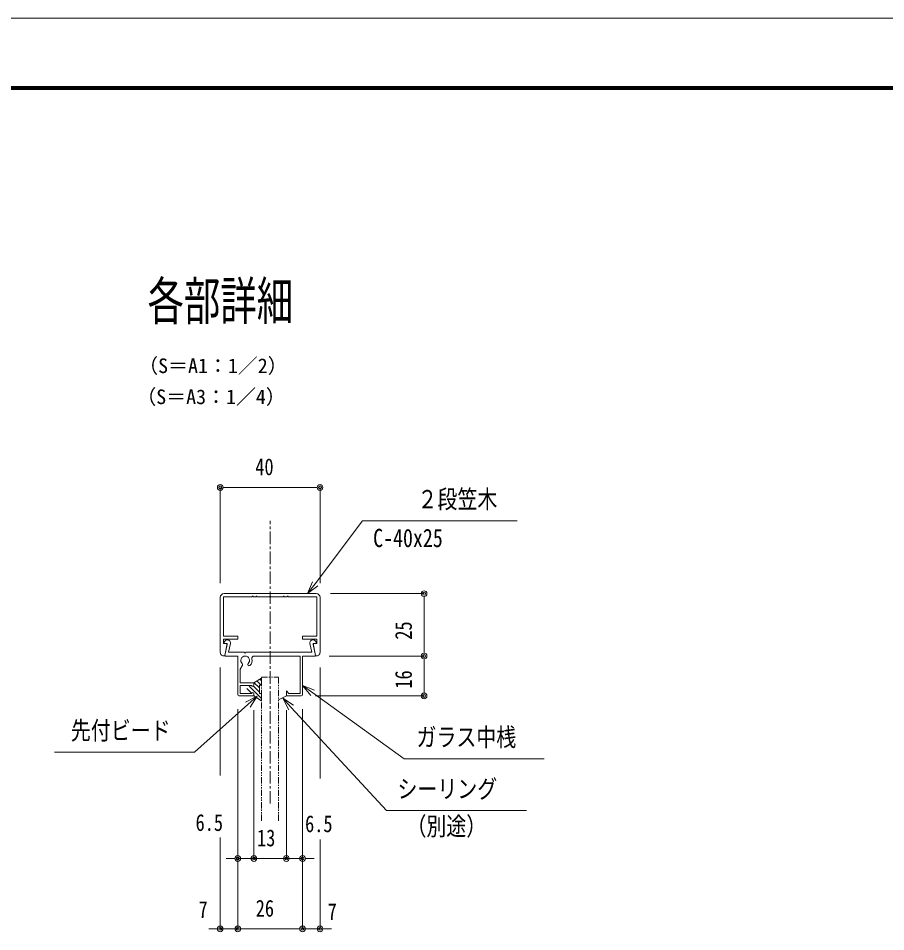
# Model space of a CAD drawing. Units: millimetres, scale not verified, with parts at other scales. Extents: x -3554 to 3554, y -1188 to 1188.
# Drawn here: x 2163 to 2858, y 456 to 1188 of the extents above; entities that cross this region are included whole.
import ezdxf
from ezdxf.enums import TextEntityAlignment as Align

# ---------------------------------------------------------------- set-up
doc = ezdxf.new("R2010")
doc.units = ezdxf.units.MM
doc.header["$LTSCALE"] = 8
doc.linetypes.add('USER1', pattern=[2, 1.25, -0.25, 0.25, -0.25])
doc.linetypes.add('USER2', pattern=[1.25, 0.625, -0.125, 0.125, -0.125, 0.125, -0.125])
for name, color, linetype, lineweight in [('0-0_0', 7, 'Continuous', 18), ('0-1_DEFPOINTS', 5, 'Continuous', 18), ('0-3_アンカ__', 4, 'Continuous', 18), ('0-4_WAKU', 7, 'Continuous', 18), ('0-5_6_U_FF8A_U_FF6F_U_FF81_U_FF9D_U_FF78_U_FF9E', 4, 'Continuous', 18), ('0-7_3中心線', 2, 'USER1', 18), ('0-8_41_U_FF71_U_FF99_U_FF90', 6, 'Continuous', 18), ('0-9_1手摺寸法', 3, 'Continuous', 18), ('0-C_2a', 1, 'USER2', 18), ('1-4_CYAN', 4, 'Continuous', 18)]:
    doc.layers.add(name, color=color, linetype=linetype, lineweight=lineweight)
doc.styles.add('ＭＳ ゴシック', font='')
doc.styles.get('ＭＳ ゴシック').set_extended_font_data('MS Gothic')

msp = doc.modelspace()

# ---------------------------------------------------------------- linework, layer by layer
at = {"layer": '0-0_0'}
for p, q in [((2326.881, 811.864), (2329.181, 811.864)), ((2402.281, 811.864), (2399.981, 811.864)), ((2364.581, 726.666), (2327.581, 726.666)), ((2364.581, 726.666), (2401.581, 726.666)), ((2324.581, 723.666), (2324.581, 679.666)), ((2350.243, 724.48), (2349.981, 724.066)), ((2350.919, 724.48), (2351.181, 724.066)), ((2352.981, 724.066), (2351.181, 724.066)), ((2353.243, 724.48), (2352.981, 724.066)), ((2353.919, 724.48), (2354.181, 724.066)), ((2363.981, 724.066), (2354.181, 724.066)), ((2364.243, 724.48), (2363.981, 724.066)), ((2364.919, 724.48), (2365.181, 724.066)), ((2365.181, 724.066), (2374.981, 724.066)), ((2375.243, 724.48), (2374.981, 724.066)), ((2375.919, 724.48), (2376.181, 724.066)), ((2376.181, 724.066), (2377.981, 724.066)), ((2378.243, 724.48), (2377.981, 724.066)), ((2378.919, 724.48), (2379.181, 724.066)), ((2379.181, 724.066), (2401.981, 724.066)), ((2401.981, 724.066), (2401.981, 692.666)), ((2404.581, 723.666), (2404.581, 679.666)), ((2488.033, 724.366), (2488.033, 722.066)), ((2327.181, 692.666), (2338.581, 692.666)), ((2327.181, 690.266), (2338.581, 690.266)), ((2327.181, 690.266), (2327.181, 686.666)), ((2338.581, 692.666), (2338.581, 690.266)), ((2401.981, 692.666), (2390.581, 692.666)), ((2390.581, 692.666), (2390.581, 690.266)), ((2401.981, 690.266), (2390.581, 690.266)), ((2401.981, 690.266), (2401.981, 686.666)), ((2327.181, 686.666), (2329.45, 686.666)), ((2330.038, 685.948), (2328.249, 677.002)), ((2399.125, 685.948), (2400.914, 677.002)), ((2401.981, 686.666), (2399.713, 686.666)), ((2488.033, 678.966), (2488.033, 681.266)), ((2488.033, 674.366), (2488.033, 672.066)), ((2488.033, 646.966), (2488.033, 649.266)), ((2336.281, 514.308), (2333.981, 514.308)), ((2349.281, 514.308), (2346.981, 514.308)), ((2353.881, 514.308), (2356.181, 514.308)), ((2375.281, 514.308), (2372.981, 514.308)), ((2379.881, 514.308), (2382.181, 514.308)), ((2392.881, 514.308), (2395.181, 514.308)), ((2322.281, 457.904), (2319.981, 457.904)), ((2340.881, 457.904), (2343.181, 457.904)), ((2340.881, 457.904), (2343.181, 457.904)), ((2388.281, 457.904), (2385.981, 457.904)), ((2388.281, 457.904), (2385.981, 457.904)), ((2406.881, 457.904), (2409.181, 457.904))]:
    msp.add_line(p, q, dxfattribs=at)
for points in [[(2394.628, 726.666), (2400.639, 734.657), (2438.525, 785.028), (2562.706, 785.028)], [(2398.497, 736.268), (2394.628, 726.666), (2402.78, 733.047)], [(2349.981, 724.066), (2327.181, 724.066), (2327.181, 692.666)], [(2400.261, 649.348), (2390.581, 653.021), (2397.128, 645)], [(2390.581, 653.021), (2398.694, 647.174), (2472.179, 594.218), (2584.478, 594.218)], [(2354.145, 644.411), (2346.691, 637.745), (2304.022, 599.585), (2191.723, 599.585)], [(2344.905, 639.742), (2354.145, 644.411), (2348.477, 635.747)], [(2383.432, 637.267), (2374.676, 642.79), (2379.498, 633.629)], [(2374.676, 642.79), (2381.465, 635.448), (2457.971, 552.71), (2570.27, 552.71)]]:
    msp.add_lwpolyline(points, dxfattribs=at)
for centre, radius in [((2324.581, 811.864), 2.3), ((2324.581, 811.864), 1.15), ((2404.581, 811.864), 2.3), ((2404.581, 811.864), 1.15), ((2488.033, 726.666), 2.3), ((2488.033, 726.666), 1.15), ((2488.033, 676.666), 2.3), ((2488.033, 676.666), 2.3), ((2488.033, 676.666), 1.15), ((2488.033, 676.666), 1.15), ((2488.033, 644.666), 2.3), ((2488.033, 644.666), 1.15), ((2338.581, 514.308), 2.3), ((2338.581, 514.308), 1.15), ((2351.581, 514.308), 2.3), ((2351.581, 514.308), 2.3), ((2351.581, 514.308), 1.15), ((2351.581, 514.308), 1.15), ((2377.581, 514.308), 2.3), ((2377.581, 514.308), 2.3), ((2377.581, 514.308), 1.15), ((2377.581, 514.308), 1.15), ((2390.581, 514.308), 2.3), ((2390.581, 514.308), 1.15), ((2324.581, 457.904), 2.3), ((2324.581, 457.904), 1.15), ((2338.581, 457.904), 2.3), ((2338.581, 457.904), 2.3), ((2338.581, 457.904), 1.15), ((2338.581, 457.904), 1.15), ((2390.581, 457.904), 2.3), ((2390.581, 457.904), 2.3), ((2390.581, 457.904), 1.15), ((2390.581, 457.904), 1.15), ((2404.581, 457.904), 2.3), ((2404.581, 457.904), 1.15)]:
    msp.add_circle(centre, radius, dxfattribs=at)
for centre, radius, start, end in [((2327.581, 723.666), 3, 90, 180), ((2401.581, 723.666), 3, 0, 90), ((2350.581, 724.266), 0.4, 32.33353, 147.66647), ((2353.581, 724.266), 0.4, 32.33353, 147.66647), ((2364.581, 724.266), 0.4, 90, 147.66647), ((2364.581, 724.266), 0.4, 32.33353, 90), ((2375.581, 724.266), 0.4, 32.33353, 147.66647), ((2378.581, 724.266), 0.4, 32.33353, 147.66647), ((2329.45, 686.066), 0.6, 348.69007, 90), ((2399.713, 686.066), 0.6, 90, 191.30993), ((2327.581, 679.666), 3, 180, 276.07138), ((2327.856, 677.08), 0.4, 276.07138, 348.69007), ((2401.306, 677.08), 0.4, 191.30993, 263.92862), ((2401.581, 679.666), 3, 263.92862, 0)]:
    msp.add_arc(centre, radius, start, end, dxfattribs=at)
at = {"layer": '0-1_DEFPOINTS'}
msp.add_line((3554.142, 1188), (190.142, 1188), dxfattribs=at)
at = {"layer": '0-3_アンカ__'}
for p, q in [((2357.581, 653.19), (2356.046, 653.19)), ((2356.046, 653.19), (2356.046, 646.541)), ((2357.581, 646.541), (2356.046, 646.541))]:
    msp.add_line(p, q, dxfattribs=at)
at = {"layer": '0-4_WAKU'}
for p, q in [((3471.342, 1133.2), (268.942, 1133.2)), ((3470.742, 1132.6), (269.542, 1132.6)), ((3470.142, 1132), (270.142, 1132)), ((3469.542, 1131.4), (270.742, 1131.4)), ((3468.942, 1130.8), (271.342, 1130.8))]:
    msp.add_line(p, q, dxfattribs=at)
at = {"layer": '0-5_6_U_FF8A_U_FF6F_U_FF81_U_FF9D_U_FF78_U_FF9E'}
for p, q in [((2347.628, 652.453), (2357.581, 642.499)), ((2349.627, 653.066), (2348.45, 653.066)), ((2351.103, 652.513), (2356.046, 647.57)), ((2351.581, 655.066), (2357.581, 658.866)), ((2351.581, 655.066), (2351.581, 653.366)), ((2351.89, 655.261), (2356.046, 651.105)), ((2354.055, 656.632), (2357.497, 653.19)), ((2356.22, 658.003), (2357.581, 656.641)), ((2357.581, 658.866), (2357.581, 653.19)), ((2345.901, 650.643), (2349.702, 646.842)), ((2349.627, 646.666), (2348.45, 646.666)), ((2351.581, 644.964), (2352.394, 644.151)), ((2357.075, 646.541), (2357.581, 646.035)), ((2357.581, 646.541), (2357.581, 640.866))]:
    msp.add_line(p, q, dxfattribs=at)
msp.add_lwpolyline([(2351.581, 646.366), (2351.581, 644.666), (2357.581, 640.866)], dxfattribs=at)
for centre, start, end in [((2350.581, 653.366), 197.4576, 0), ((2350.581, 646.366), 0, 162.5424)]:
    msp.add_arc(centre, 1, start, end, dxfattribs=at)
at = {"layer": '0-7_3中心線'}
msp.add_line((2364.581, 558.422), (2364.581, 785.154), dxfattribs=at)
at = {"layer": '0-8_41_U_FF71_U_FF99_U_FF90'}
for p, q in [((2330.181, 686.666), (2328.081, 686.666)), ((2328.277, 677.144), (2330.181, 686.666)), ((2331.229, 679.666), (2332.65, 686.772)), ((2397.934, 679.666), (2396.513, 686.772)), ((2400.886, 677.144), (2398.981, 686.666)), ((2398.981, 686.666), (2401.081, 686.666)), ((2338.581, 676.666), (2328.669, 676.666)), ((2338.581, 676.666), (2338.581, 645.666)), ((2344.919, 679.252), (2345.181, 679.666)), ((2364.581, 679.666), (2345.181, 679.666)), ((2364.581, 679.666), (2345.181, 679.666)), ((2388.581, 676.666), (2351.93, 676.666)), ((2364.581, 679.666), (2397.934, 679.666)), ((2388.581, 676.666), (2388.581, 646.666)), ((2390.581, 676.666), (2390.581, 645.666)), ((2390.581, 676.666), (2400.493, 676.666)), ((2342.443, 669.461), (2340.581, 666.237)), ((2340.581, 666.237), (2340.581, 655.066)), ((2340.581, 655.066), (2351.581, 655.066)), ((2340.581, 653.066), (2349.627, 653.066)), ((2340.581, 653.066), (2340.581, 646.666)), ((2351.581, 655.066), (2351.581, 653.366)), ((2339.581, 644.666), (2351.581, 644.666)), ((2340.581, 646.666), (2349.627, 646.666)), ((2351.581, 646.366), (2351.581, 644.666)), ((2377.581, 648.666), (2379.581, 646.666)), ((2377.581, 648.666), (2377.581, 644.666)), ((2377.581, 644.666), (2389.581, 644.666)), ((2379.581, 646.666), (2388.581, 646.666))]:
    msp.add_line(p, q, dxfattribs=at)
msp.add_lwpolyline([(2344.243, 679.252), (2343.981, 679.666), (2331.229, 679.666)], dxfattribs=at)
for centre, radius, start, end in [((2330.181, 687.166), 2.5, 350.94853, 183.81513), ((2398.981, 687.166), 2.5, 356.18487, 189.05147), ((2328.081, 687.066), 0.4, 180, 270), ((2401.081, 687.066), 0.4, 270, 350.45291), ((2328.669, 677.066), 0.4, 168.69007, 270), ((2344.581, 673.166), 3.5, 312.83959, 227.24126), ((2344.581, 679.466), 0.4, 212.33353, 327.66647), ((2344.581, 673.166), 5.5, 312.83959, 11.53696), ((2351.93, 674.666), 2, 90, 191.53696), ((2400.493, 677.066), 0.4, 270, 11.30993), ((2341.526, 669.862), 1, 336.37937, 47.24126), ((2347.641, 669.866), 1, 132.83959, 312.83959), ((2350.581, 653.366), 1, 197.4576, 0), ((2339.581, 645.666), 1, 180, 270), ((2350.581, 646.366), 1, 0, 162.5424), ((2389.581, 645.666), 1, 270, 0)]:
    msp.add_arc(centre, radius, start, end, dxfattribs=at)
at = {"layer": '0-9_1手摺寸法'}
for p, q in [((2324.581, 735.166), (2324.581, 811.864)), ((2399.981, 811.864), (2329.181, 811.864)), ((2404.581, 735.166), (2404.581, 811.864)), ((2413.081, 726.666), (2488.033, 726.666)), ((2488.033, 722.066), (2488.033, 681.266)), ((2411.975, 676.666), (2488.033, 676.666)), ((2411.975, 676.666), (2488.033, 676.666)), ((2324.581, 667.515), (2324.581, 580.847)), ((2404.581, 667.515), (2404.581, 578.572)), ((2488.033, 672.066), (2488.033, 649.266)), ((2401.081, 644.666), (2488.033, 644.666)), ((2338.581, 634.166), (2338.581, 457.904)), ((2338.581, 634.166), (2338.581, 457.904)), ((2338.581, 634.166), (2338.581, 514.308)), ((2351.581, 633.166), (2351.581, 514.308)), ((2351.581, 633.166), (2351.581, 514.308)), ((2377.581, 633.166), (2377.581, 514.308)), ((2377.581, 633.166), (2377.581, 514.308)), ((2390.581, 634.166), (2390.581, 514.308)), ((2390.581, 634.166), (2390.581, 457.904)), ((2390.581, 634.166), (2390.581, 457.904)), ((2324.581, 531.21), (2324.581, 457.904)), ((2404.581, 529.663), (2404.581, 457.904)), ((2333.981, 514.308), (2329.381, 514.308)), ((2351.581, 514.308), (2338.581, 514.308)), ((2346.981, 514.308), (2342.381, 514.308)), ((2377.581, 514.308), (2351.581, 514.308)), ((2356.181, 514.308), (2360.781, 514.308)), ((2372.981, 514.308), (2368.381, 514.308)), ((2390.581, 514.308), (2377.581, 514.308)), ((2382.181, 514.308), (2386.781, 514.308)), ((2395.181, 514.308), (2399.781, 514.308)), ((2319.981, 457.904), (2315.381, 457.904)), ((2338.581, 457.904), (2324.581, 457.904)), ((2385.981, 457.904), (2343.181, 457.904)), ((2343.181, 457.904), (2347.781, 457.904)), ((2385.981, 457.904), (2381.381, 457.904)), ((2404.581, 457.904), (2390.581, 457.904)), ((2409.181, 457.904), (2413.781, 457.904))]:
    msp.add_line(p, q, dxfattribs=at)
at = {"layer": '0-C_2a'}
msp.add_line((2371.181, 544.503), (2371.181, 659.786), dxfattribs=at)
msp.add_lwpolyline([(2357.581, 544.503), (2357.581, 659.786), (2371.181, 659.786)], dxfattribs=at)
at = {"layer": '1-4_CYAN'}
msp.add_line((2377.581, 644.666), (2371.181, 641.521), dxfattribs=at)

# ---------------------------------------------------------------- texts
at = {"layer": '0-0_0', "style": 'ＭＳ ゴシック'}
for s, height, width, p in [('各部詳細', 30.55, 0.7, (2266.28, 936.924)), ('２段笠木 ', 14.66, 0.8, (2482.803, 790.73)), ('C-40x25', 14.66, 0.8, (2447.192, 759.61)), ('先付ビード', 14.66, 0.8, (2204.725, 605.288)), ('ガラス中桟', 14.66, 0.8, (2481.982, 599.921)), ('シーリング', 14.66, 0.8, (2466.707, 558.413)), ('（別途）', 14.66, 0.8, (2473.941, 528.481))]:
    msp.add_text(s, height=height, dxfattribs=dict(at, width=width)).set_placement(p, align=Align.BOTTOM_LEFT)
for s, p in [('（S＝A1：1／2）', (2258.748, 900.014)), ('（S＝A3：1／4）', (2257.224, 875.107))]:
    msp.add_text(s, height=11.73, dxfattribs=at).set_placement(p, align=Align.BOTTOM_LEFT)
at = {"layer": '0-9_1手摺寸法', "color": 7, "style": 'ＭＳ ゴシック', "width": 0.8}
for s, p in [('40', (2352.665, 817.614)), ('6.5', (2304.769, 532.373)), ('6.5', (2392.605, 531.385)), ('13', (2354.067, 520.058)), ('7', (2307.131, 462.505)), ('26', (2353.016, 463.654)), ('7', (2410.709, 460.876))]:
    msp.add_text(s, height=13.49, dxfattribs=at).set_placement(p, align=Align.BOTTOM_LEFT)
for s, p in [('25', (2482.283, 689.749)), ('16', (2482.283, 650.502))]:
    msp.add_text(s, height=13.49, rotation=90, dxfattribs=at).set_placement(p, align=Align.BOTTOM_LEFT)

doc.saveas('drawing.dxf')
